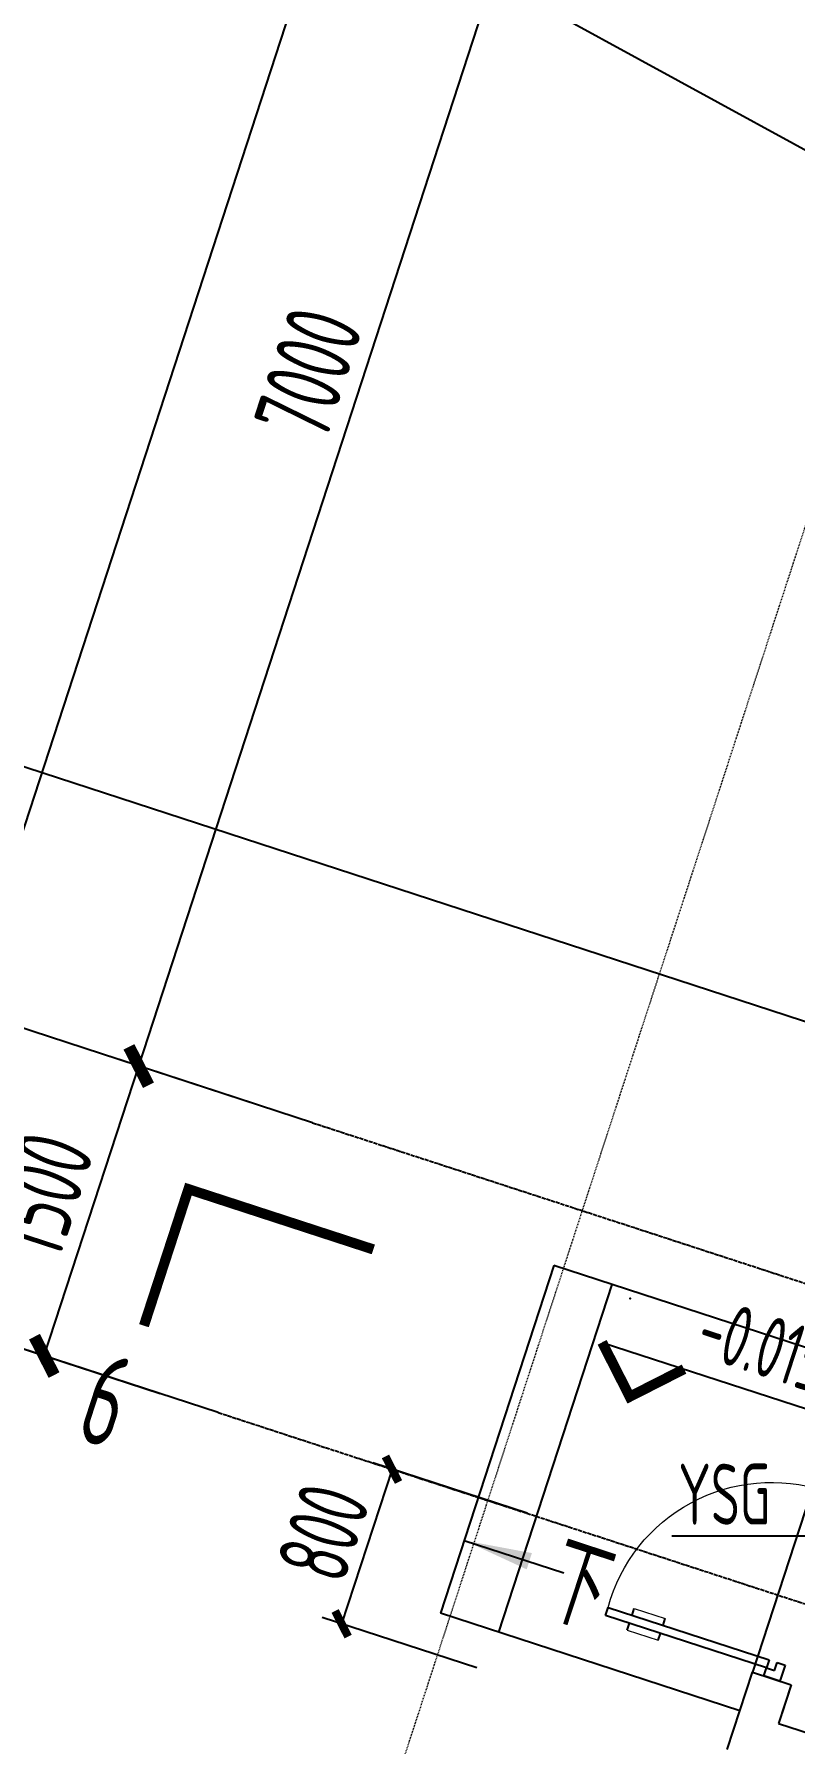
# Model space of a CAD drawing. Header units: millimetres. Extents: x 11639278 to 23698211, y -13072636 to -5537337.
# Drawn here: x 11830920 to 11834664, y -6352263 to -6343850 of the extents above; entities that cross this region are included whole.
import ezdxf
from ezdxf.enums import TextEntityAlignment as Align

# ---------------------------------------------------------------- set-up
doc = ezdxf.new("R2010")
doc.units = ezdxf.units.MM
doc.header["$LTSCALE"] = 10
for name, pattern in [('A2-RG-AXIS$0$CENTER', [2, 1.25, -0.25, 0.25, -0.25]), ('A2-RG-AXIS$0$DOTE', [2.42, 2, -0.2, 0.02, -0.2]), ('A2-RI-F1$0$Overhead 1_16_', [2.579687, 1.5875, -0.992188])]:
    doc.linetypes.add(name, pattern=pattern)
for name, color, linetype in [('A2-RB-F1$0$A-DIMS-100', 1, 'Continuous'), ('A2-RG-AXIS$0$A-AXIS', 1, 'Continuous'), ('A2-RG-AXIS$0$A-DIMS-100', 1, 'Continuous'), ('A2-RG-AXIS$0$A-GRID', 1, 'A2-RG-AXIS$0$CENTER'), ('A2-RI-F1$0$$0$AUDIT_D_120618114340-341', 1, 'Continuous'), ('A2-RI-F1$0$A-DOOR', 32, 'Continuous'), ('A2-RI-F1$0$A-ROOF-DRAN', 175, 'Continuous'), ('A2-RI-F1$0$A-STRS', 50, 'Continuous'), ('A2-RI-F1$0$A-SYMB', 4, 'Continuous'), ('A2-RI-F1$0$A-SYMB-AREA', 4, 'Continuous'), ('A2-RI-F1$0$A-SYMB-NAME', 4, 'Continuous'), ('A2-RI-F1$0$A-WALL', 7, 'Continuous')]:
    doc.layers.add(name, color=color, linetype=linetype)
doc.layers.add('A2-RI-F1$0$A-FLOR-OVHD', color=8, linetype='A2-RI-F1$0$Overhead 1_16_', lineweight=5)
doc.styles.add('A2-RB-F1$0$XD2008', font='hzs.shx', dxfattribs={"width": 0.7, "bigfont": 'hztxt.shx'})
doc.styles.add('A2-RG-AXIS$0$XD2008', font='hzs.shx', dxfattribs={"width": 0.7, "bigfont": 'hztxt.shx'})
doc.styles.add('A2-RI-F1$0$ECADI', font='hzs.shx', dxfattribs={"width": 0.7, "bigfont": 'hztxt.shx'})
doc.styles.add('A2-RI-F1$0$XD2008', font='hzs.shx', dxfattribs={"width": 0.7, "bigfont": 'hztxt.shx'})
doc.dimstyles.new('A2-RB-F1$0$XD100', dxfattribs={"dimscale": 100, "dimtxt": 3.5, "dimasz": 1.5, "dimexe": 1, "dimexo": 2, "dimgap": 0.5, "dimtad": 1, "dimdec": 0, "dimdsep": 46, "dimtxsty": 'A2-RB-F1$0$XD2008', "dimcen": 2.5, "dimclrt": 4, "dimaunit": 1, "dimadec": 0, "dimazin": 0, "dimtfac": 1, "dimtdec": 0, "dimtix": 1, "dimtmove": 1, "dimatfit": 3, "dimfxl": 0, "dimtolj": 1, "dimtzin": 0, "dimarcsym": 0})
doc.dimstyles.new('A2-RB-F1$0$XD100$0', dxfattribs={"dimscale": 100, "dimtxt": 3.5, "dimasz": 1, "dimexe": 1, "dimexo": 2, "dimgap": 0.5, "dimtad": 1, "dimdec": 0, "dimdsep": 46, "dimtxsty": 'A2-RB-F1$0$XD2008', "dimblk1": 'A2-RB-F1$0$_ArchTick', "dimblk2": 'A2-RB-F1$0$_ArchTick', "dimsah": 1, "dimcen": 2.5, "dimclrt": 4, "dimaunit": 1, "dimadec": 0, "dimazin": 0, "dimtfac": 1, "dimtdec": 0, "dimtix": 1, "dimtmove": 1, "dimatfit": 3, "dimfxl": 0, "dimtolj": 1, "dimtzin": 0, "dimarcsym": 0})
doc.dimstyles.new('A2-RG-AXIS$0$XD150$0', dxfattribs={"dimscale": 150, "dimtxt": 2.5, "dimasz": 1, "dimexe": 1, "dimexo": 2, "dimgap": 0.5, "dimtad": 1, "dimdec": 0, "dimdsep": 46, "dimtxsty": 'A2-RG-AXIS$0$XD2008', "dimblk": 'A2-RG-AXIS$0$_ArchTick', "dimcen": 2.5, "dimclrt": 4, "dimaunit": 1, "dimadec": 0, "dimazin": 0, "dimtfac": 1, "dimtdec": 0, "dimtmove": 2, "dimatfit": 3, "dimfxl": 0, "dimtolj": 1, "dimtzin": 0, "dimarcsym": 0})

# ---------------------------------------------------------------- blocks, each defined once
blk = doc.blocks.new('A2-RG-AXIS$0$_ArchTick')
at = {"color": 0, "linetype": 'ByBlock', "const_width": 0.4}
blk.add_lwpolyline([(-0.5, -0.5), (0.5, 0.5)], dxfattribs=at)
blk = doc.blocks.new('*D575')
at = {"layer": 'A2-RG-AXIS$0$A-DIMS-100', "color": 0, "lineweight": -2, "transparency": 16777216}
for p, q in [((11832004.9, -6349113.7), (11831291.8, -6348881.3)), ((11830969.6, -6350353.9), (11831434.5, -6348927.8)), ((11831540.1, -6350539.9), (11830827, -6350307.5))]:
    blk.add_line(p, q, dxfattribs=at)
at = {"layer": 'Defpoints', "color": 0, "transparency": 16777216}
for p in [(11831434.5, -6348927.8), (11832290.2, -6349206.7), (11831825.3, -6350632.8)]:
    blk.add_point(p, dxfattribs=at)
at = {"layer": 'A2-RG-AXIS$0$A-DIMS-100', "color": 0, "lineweight": -2, "transparency": 16777216, "xscale": 150, "yscale": 150, "zscale": 150}
for p, rotation in [((11831434.5, -6348927.8), 71.94704049340153), ((11830969.6, -6350353.9), 251.9470404934015)]:
    blk.add_blockref('A2-RG-AXIS$0$_ArchTick', p, dxfattribs=dict(at, rotation=rotation))
at = {"layer": 'A2-RG-AXIS$0$A-DIMS-100', "color": 4, "transparency": 16777216, "insert": (11830952.5, -6349559.5), "char_height": 375, "attachment_point": 5, "rotation": 71.94704, "style": 'A2-RG-AXIS$0$XD2008'}
blk.add_mtext('\\A1;1500', dxfattribs=at)
blk = doc.blocks.new('*D576')
at = {"layer": 'A2-RG-AXIS$0$A-DIMS-100', "color": 0, "lineweight": -2, "transparency": 16777216}
for p, q in [((11834174.2, -6342458.3), (11833461.1, -6342225.9)), ((11831434.5, -6348927.8), (11833603.7, -6342272.4)), ((11832004.9, -6349113.7), (11831291.8, -6348881.3))]:
    blk.add_line(p, q, dxfattribs=at)
at = {"layer": 'Defpoints', "color": 0, "transparency": 16777216}
for p in [(11833603.7, -6342272.4), (11834459.4, -6342551.3), (11832290.2, -6349206.7)]:
    blk.add_point(p, dxfattribs=at)
at = {"layer": 'A2-RG-AXIS$0$A-DIMS-100', "color": 0, "lineweight": -2, "transparency": 16777216, "xscale": 150, "yscale": 150, "zscale": 150}
for p, rotation in [((11833603.7, -6342272.4), 71.94704043113722), ((11831434.5, -6348927.8), 251.9470404311372)]:
    blk.add_blockref('A2-RG-AXIS$0$_ArchTick', p, dxfattribs=dict(at, rotation=rotation))
at = {"layer": 'A2-RG-AXIS$0$A-DIMS-100', "color": 4, "transparency": 16777216, "insert": (11832269.5, -6345518.7), "char_height": 375, "attachment_point": 5, "rotation": 71.94704, "style": 'A2-RG-AXIS$0$XD2008'}
blk.add_mtext('\\A1;7000', dxfattribs=at)
blk = doc.blocks.new('*D543')
at = {"layer": 'A2-RG-AXIS$0$A-DIMS-100', "color": 0, "lineweight": -2, "transparency": 16777216}
for p, q in [((11842851.3, -6315836.8), (11841282.5, -6315325.4)), ((11830113.9, -6350075), (11841425.1, -6315371.9)), ((11831540.1, -6350539.9), (11829971.3, -6350028.5))]:
    blk.add_line(p, q, dxfattribs=at)
at = {"layer": 'Defpoints', "color": 0, "transparency": 16777216}
for p in [(11841425.1, -6315371.9), (11843136.5, -6315929.7), (11831825.3, -6350632.8)]:
    blk.add_point(p, dxfattribs=at)
at = {"layer": 'A2-RG-AXIS$0$A-DIMS-100', "color": 0, "lineweight": -2, "transparency": 16777216, "xscale": 150, "yscale": 150, "zscale": 150}
for p, rotation in [((11841425.1, -6315371.9), 71.94704049334094), ((11830113.9, -6350075), 251.9470404933409)]:
    blk.add_blockref('A2-RG-AXIS$0$_ArchTick', p, dxfattribs=dict(at, rotation=rotation))
at = {"layer": 'A2-RG-AXIS$0$A-DIMS-100', "color": 4, "transparency": 16777216, "insert": (11835519.9, -6332642.1), "char_height": 375, "attachment_point": 5, "rotation": 71.94704, "style": 'A2-RG-AXIS$0$XD2008'}
blk.add_mtext('\\A1;36500', dxfattribs=at)
blk = doc.blocks.new('A2-RB-F1$0$_ArchTick')
at = {"color": 0, "linetype": 'ByBlock', "const_width": 0.4}
blk.add_lwpolyline([(-0.5, -0.5), (0.5, 0.5)], dxfattribs=at)
blk = doc.blocks.new('*D1267')
at = {"layer": 'A2-RB-F1$0$A-DIMS-100', "color": 0, "lineweight": -2, "transparency": 16777216}
for p, q in [((11832681, -6350911.8), (11832433.1, -6351672.4)), ((11833346.6, -6351128.7), (11832585.9, -6350880.8)), ((11833098.6, -6351889.3), (11832338, -6351641.4))]:
    blk.add_line(p, q, dxfattribs=at)
at = {"layer": 'Defpoints', "color": 0, "transparency": 16777216}
for p in [(11833536.7, -6351190.7), (11832433.1, -6351672.4), (11833288.8, -6351951.3)]:
    blk.add_point(p, dxfattribs=at)
at = {"layer": 'A2-RB-F1$0$A-DIMS-100', "color": 0, "lineweight": -2, "transparency": 16777216, "xscale": 100, "yscale": 100, "zscale": 100}
for p, rotation in [((11832681, -6350911.8), 71.94704049319212), ((11832433.1, -6351672.4), 251.9470404931921)]:
    blk.add_blockref('A2-RB-F1$0$_ArchTick', p, dxfattribs=dict(at, rotation=rotation))
at = {"layer": 'A2-RB-F1$0$A-DIMS-100', "color": 4, "transparency": 16777216, "insert": (11832343.1, -6351222.3), "char_height": 350, "attachment_point": 5, "rotation": 71.94704, "style": 'A2-RB-F1$0$XD2008'}
blk.add_mtext('\\A1;800', dxfattribs=at)
blk = doc.blocks.new('*D680')
at = {"layer": 'A2-RB-F1$0$A-DIMS-100', "color": 0, "lineweight": -2, "transparency": 16777216}
blk.add_arc((11860039.9, -6358251.5), 2337.4, 161.94704, 180.3428, dxfattribs=at)
at = {"layer": 'Defpoints', "color": 0, "transparency": 16777216}
for p in [(11832345, -6349224.6), (11857752.9, -6357768.7), (11857118.1, -6358269), (11858257.8, -6358262.2), (11870305.7, -6361597.5)]:
    blk.add_point(p, dxfattribs=at)
at = {"layer": 'A2-RB-F1$0$A-DIMS-100', "color": 0, "lineweight": -2, "transparency": 16777216, "xscale": 100, "yscale": 100, "zscale": 100}
for p, rotation in [((11857817.5, -6357527.1), 71.94704049334622), ((11857702.5, -6358265.5), 270.3427990340081)]:
    blk.add_blockref('A2-RB-F1$0$_ArchTick', p, dxfattribs=dict(at, rotation=rotation))
at = {"layer": 'A2-RB-F1$0$A-DIMS-100', "color": 4, "transparency": 16777216, "insert": (11857475, -6357851.9), "char_height": 350, "attachment_point": 5, "rotation": 81.14492, "style": 'A2-RB-F1$0$XD2008'}
blk.add_mtext('\\A1;18°23\'45"', dxfattribs=at)
blk = doc.blocks.new('A2-RI-F1$0$door-1000')
for p, q in [((0.6493, 0.6471), (0.7083, 0.7059)), ((0.7083, 0.7059), (0.7083, 0.7059)), ((0.7083, 0.7059), (0.7672, 0.6469)), ((0.6787, 0.6175), (0.6493, 0.6471)), ((0.7082, 0.647), (0.6787, 0.6175)), ((0.7376, 0.6174), (0.7082, 0.647)), ((0.7672, 0.6469), (0.7376, 0.6174)), ((0.059, 0.0588), (0, 0)), ((0, 0), (0.0588, -0.059)), ((0, 0), (0, 0)), ((0.0589, -0.0001), (0.0884, 0.0293)), ((0.0884, 0.0293), (0.059, 0.0588)), ((0.0588, -0.059), (0.0883, -0.0296)), ((0.0883, -0.0296), (0.0589, -0.0001)), ((0.1179, -0.0002), (0.0883, -0.0296)), ((0.0883, -0.0296), (0.6766, -0.6199)), ((0.7061, -0.5905), (0.1179, -0.0002)), ((0.4506, -0.4431), (0.4756, -0.4182)), ((0.5051, -0.3888), (0.5301, -0.3639)), ((0.6183, -0.5024), (0.6432, -0.4775)), ((0.5638, -0.5566), (0.5888, -0.5318)), ((0.6766, -0.6199), (0.7061, -0.5905))]:
    blk.add_line(p, q)
at = {"lineweight": 13}
for p, q in [((0.6432, -0.4775), (0.5301, -0.3639)), ((0.5638, -0.5566), (0.4506, -0.4431))]:
    blk.add_line(p, q, dxfattribs=at)
blk.add_arc((0.1481, 0.0285), 0.8333, 312.03498, 44.97267, dxfattribs=at)
blk = doc.blocks.new('A2-RI-F1$0$ECADI-TAG-HGHT（国标）')
at = {"color": 1}
blk.add_line((-2.121, 2.121), (11.768, 2.121), dxfattribs=at)
at = {"color": 1, "const_width": 0.5}
blk.add_lwpolyline([(-2.121, 2.121), (0, 0), (2.121, 2.121)], dxfattribs=at)
at = {"color": 1}
blk.add_point((-1.481, 4.6), dxfattribs=at)
at = {"style": 'A2-RI-F1$0$XD2008', "width": 0.7}
blk.add_attdef('FL', text='', height=3, dxfattribs=at).set_placement((-2.689, 2.967), align=Align.RIGHT)
for tag, p in [('F.F.L.', (2.284, 2.967)), ('T.O.S.', (2.284, -1.104))]:
    blk.add_attdef(tag, p, '', height=3, dxfattribs=at)
blk = doc.blocks.new('A2-RI-F1$0$5erhfh')
at = {"layer": 'A2-RI-F1$0$A-SYMB-AREA', "style": 'A2-RI-F1$0$ECADI', "width": 0.7}
blk.add_attdef('340M2', text='', height=2.5, dxfattribs=at).set_placement((0, 1.25), align=Align.MIDDLE_LEFT)
at = {"layer": 'A2-RI-F1$0$A-SYMB-NAME', "style": 'A2-RI-F1$0$ECADI', "width": 0.7}
blk.add_attdef('CHINESENAME', (-12.292, 3.087), '', height=4.5, dxfattribs=at)
blk = doc.blocks.new('A2-RI-F1$0$45yrthfgh')
at = {"layer": 'A2-RI-F1$0$A-ROOF-DRAN'}
blk.add_lwpolyline([(242.3, 743.4), (-367, 459.9), (-1043.2, 459.9)], dxfattribs=at)
ref = blk.add_blockref('A2-RI-F1$0$5erhfh', (-1691.5, 207.7), dxfattribs=dict(at, xscale=-100, yscale=100, zscale=100))
ref.add_attrib('CHINESENAME', 'YSG', (-1012.3, 516.4), dxfattribs={"layer": 'A2-RI-F1$0$A-SYMB-NAME', "height": 300, "style": 'A2-RI-F1$0$ECADI', "width": 0.7})
blk = doc.blocks.new('A2-RI-F1')
blk.add_line((11834645.6, -6351972.9), (11834583.6, -6352163))
at = {"layer": 'A2-RI-F1$0$$0$AUDIT_D_120618114340-341'}
blk.add_line((11833035.9, -6351262.1), (11833527.4, -6351422.3), dxfattribs=at)
at = {"layer": 'A2-RI-F1$0$$0$AUDIT_D_120618114340-341', "extrusion": (0, 0, -1)}
blk.add_solid([(-11833369.5, -6351324.4), (-11833343.9, -6351404.5), (-11833035.9, -6351262.1)], dxfattribs=at)
at = {"layer": 'A2-RI-F1$0$A-FLOR-OVHD', "ltscale": 0.3}
blk.add_lwpolyline([(11832501.7, -6353064.2), (11845078.7, -6314477.5), (11879355.1, -6325647.5), (11871959.5, -6348337.9), (11872377.5, -6348345.6), (11867157.7, -6364360), (11832494.4, -6353061.8)], dxfattribs=at)
at = {"layer": 'A2-RI-F1$0$A-STRS'}
for p, q in [((11833477.4, -6349909.2), (11832919.6, -6351620.6)), ((11834951, -6350389.5), (11833477.4, -6349909.2)), ((11833762.7, -6350002.2), (11833204.9, -6351713.6)), ((11834765.1, -6350960.1), (11834455.2, -6351910.8)), ((11834393.2, -6352100.9), (11832919.6, -6351620.6))]:
    blk.add_line(p, q, dxfattribs=at)
at = {"layer": 'A2-RI-F1$0$A-SYMB', "const_width": 50}
blk.add_lwpolyline([(11832589.2, -6349830.1), (11831679.1, -6349533.5), (11831460.1, -6350205.3)], dxfattribs=at)
at = {"layer": 'A2-RI-F1$0$A-WALL'}
for p, q in [((11834331.2, -6352291), (11834455.1, -6351910.8)), ((11834455.4, -6351910.9), (11834645.6, -6351972.9)), ((11834645.6, -6351972.9), (11834599.7, -6352113.5)), ((11834583.6, -6352163), (11837340.9, -6353061.7))]:
    blk.add_line(p, q, dxfattribs=at)
at = {"layer": 'Defpoints', "color": 3}
blk.add_line((11846489, -6350866.5), (11821709.5, -6337304), dxfattribs=at)
at = {"layer": 'Defpoints', "color": 3, "linetype": 'Continuous'}
blk.add_line((11876855, -6362444.3), (11823602.2, -6345087.1), dxfattribs=at)
ref = blk.add_blockref('A2-RI-F1$0$5erhfh', (11832186.5, -6351431.2), dxfattribs=dict(xscale=100.0000000002661, yscale=100.0000000002661, zscale=100.0000000002661, rotation=341.9467459264774))
ref.add_attrib('CHINESENAME', '6', (11831113.5, -6350756.8), dxfattribs={"layer": 'A2-RI-F1$0$A-SYMB-NAME', "height": 450, "rotation": 341.94675, "style": 'A2-RI-F1$0$ECADI', "width": 0.7})
ref = blk.add_blockref('A2-RI-F1$0$5erhfh', (11833804.9, -6352133.8), dxfattribs=dict(xscale=99.9999999984248, yscale=99.9999999984248, zscale=99.9999999984248, rotation=341.7985430737724))
ref.add_attrib('CHINESENAME', '下', (11833405.9, -6351633.9), dxfattribs={"layer": 'A2-RI-F1$0$A-SYMB-NAME', "height": 400, "rotation": 341.79854, "style": 'A2-RI-F1$0$ECADI', "width": 0.7})
at = {"layer": 'A2-RI-F1$0$A-DOOR', "xscale": -1000.000000001222, "yscale": 1000, "zscale": 1000.000000000001, "rotation": 296.8480475674156}
blk.add_blockref('A2-RI-F1$0$door-1000', (11834590.1, -6351954.8), dxfattribs=at)
at = {"layer": 'A2-RI-F1$0$A-SYMB', "xscale": 99.99999999967898, "yscale": 99.99999999967898, "zscale": 99.99999999967898, "rotation": 341.9467459266484}
blk.add_blockref('A2-RI-F1$0$ECADI-TAG-HGHT（国标）', (11833851.1, -6350554.8), dxfattribs=at).add_auto_attribs({'F.F.L.': '-0.015'})
at = {"layer": 'A2-RI-F1$0$A-WALL'}
blk.add_blockref('A2-RI-F1$0$45yrthfgh', (11835102.2, -6351700.9), dxfattribs=at)
blk = doc.blocks.new('A2-RG-AXIS')
at = {"layer": 'A2-RG-AXIS$0$A-AXIS'}
for p, q in [((11832290.2, -6349206.7), (11830008.3, -6348462.9)), ((11831825.3, -6350632.8), (11829543.5, -6349889.1))]:
    blk.add_line(p, q, dxfattribs=at)
at = {"layer": 'A2-RG-AXIS$0$A-GRID', "linetype": 'A2-RG-AXIS$0$DOTE'}
for p, q in [((11832290.2, -6349206.7), (11870250.8, -6361579.7)), ((11831825.3, -6350632.8), (11869786, -6363005.8))]:
    blk.add_line(p, q, dxfattribs=at)
at = {"layer": 'A2-RG-AXIS$0$A-DIMS-100'}
for p1, p2, distance, picture, middle in [((11831825.3, -6350632.8), (11843136.5, -6315929.7), 1800, '*D543', (11835519.9, -6332642.1)), ((11832290.2, -6349206.7), (11834459.4, -6342551.3), 900, '*D576', (11832269.5, -6345518.7)), ((11831825.3, -6350632.8), (11832290.2, -6349206.7), 900, '*D575', (11830952.5, -6349559.5))]:
    dim = blk.add_aligned_dim(p1=p1, p2=p2, distance=distance, dimstyle='A2-RG-AXIS$0$XD150$0', dxfattribs=at)
    dim.commit()
    dim.dimension.update_dxf_attribs({"geometry": picture, "text_midpoint": middle})
blk = doc.blocks.new('A2-RB-F1')
at = {"layer": 'A2-RB-F1$0$A-DIMS-100'}
dim = blk.add_angular_dim_2l(base=(11857752.8515, -6357768.6566), line1=((11858257.8075, -6358262.1503), (11857118.1178, -6358268.9691)), line2=((11832344.9607, -6349224.5507), (11870305.6519, -6361597.5306)), dimstyle='A2-RB-F1$0$XD100', override={"dimasz": 1, "dimblk1": 'A2-RB-F1$0$_ArchTick', "dimblk2": 'A2-RB-F1$0$_ArchTick', "dimsah": 1, "dimadec": 4}, dxfattribs=at)
dim.commit()
dim.dimension.update_dxf_attribs({"geometry": '*D680', "text_midpoint": (11857475.0464, -6357851.9044)})
dim = blk.add_aligned_dim(p1=(11833536.7, -6351190.7), p2=(11833288.8, -6351951.3), distance=-900, dimstyle='A2-RB-F1$0$XD100$0', dxfattribs=at)
dim.commit()
dim.dimension.update_dxf_attribs({"geometry": '*D1267', "text_midpoint": (11832343.1, -6351222.3)})

msp = doc.modelspace()

# ---------------------------------------------------------------- block references
for name in ['A2-RI-F1', 'A2-RB-F1', 'A2-RG-AXIS']:
    msp.add_blockref(name, (0, 0))

doc.saveas('drawing.dxf')
